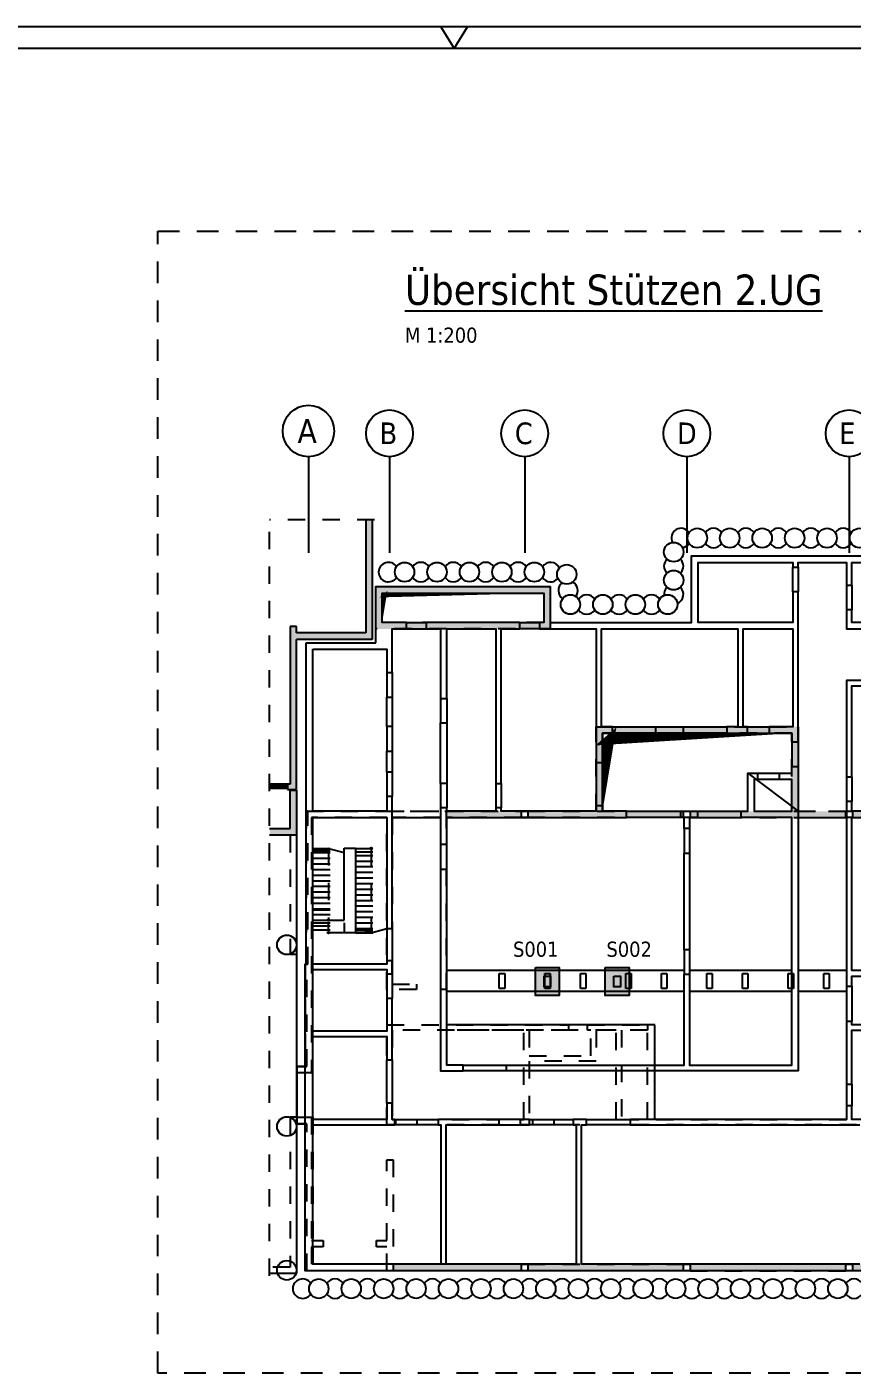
# Model space of a CAD drawing. Extents: x 0 to 25.9, y 0 to 27.3.
# Drawn here: x 8.04 to 12.81, y 7.07 to 14.85 of the extents above; entities that cross this region are included whole.
import ezdxf

# ---------------------------------------------------------------- set-up
doc = ezdxf.new("R2010")
doc.units = 0
doc.header["$LTSCALE"] = 0.25
for name, pattern in [('AUSGEZOGEN', [1000.01, 1000, 0.01]), ('DOT', [0.175, 0.05, -0.125]), ('HIDDEN', [0.375, 0.25, -0.125]), ('HIDDEN2', [0.187, 0.125, -0.062]), ('PUNKT', [0.175, 0.05, -0.125]), ('STRICHLINIE', [0.75, 0.5, -0.25]), ('VERDECKT', [0.375, 0.25, -0.125])]:
    doc.linetypes.add(name, pattern=pattern)
for name, color, linetype in [('ACHSEN', 7, 'Continuous'), ('Bestand', 7, 'Continuous'), ('BETON', 7, 'Continuous'), ('Brüstung 1.UG', 7, 'Continuous'), ('DETAIL', 7, 'Continuous'), ('DRUEBER', 7, 'Continuous'), ('grau_dunkel', 7, 'Continuous'), ('grau_hell', 7, 'Continuous'), ('HILFE', 7, 'Continuous'), ('OBJEKT', 7, 'Continuous'), ('RAHMEN', 7, 'Continuous'), ('SCHRAFF', 7, 'Continuous'), ('SFP_Achsen', 7, 'Continuous'), ('TEXT', 7, 'Continuous'), ('Verbau', 7, 'Continuous'), ('VERDECKT', 7, 'Continuous')]:
    doc.layers.add(name, color=color, linetype=linetype)
doc.layers.add('NOPLOT', color=7, linetype='Continuous', plot=False)
doc.styles.add('helv', font='tahoma.ttf')
pattern_1 = [(0, (-0.1656175, 65.305195), (0.003125, 0.00625), [0, -0.00625])]

# ---------------------------------------------------------------- blocks, each defined once
blk = doc.blocks.new('DINA1')
at = {"layer": 'RAHMEN'}
blk.add_line((84.1, 59.4), (0, 59.4), dxfattribs=at)
at = {"layer": 'RAHMEN', "color": 7, "linetype": 'Continuous'}
for p, q in [((41.74, 59.4), (42.05, 58.9)), ((42.05, 58.9), (42.36, 59.4))]:
    blk.add_line(p, q, dxfattribs=at)
at = {"layer": 'RAHMEN', "color": 5}
blk.add_line((83.6, 58.9), (2, 58.9), dxfattribs=at)

msp = doc.modelspace()

# ---------------------------------------------------------------- hatches: boundary and pattern name
at = {"layer": 'Brüstung 1.UG', "linetype": 'DOT'}
h = msp.add_hatch(dxfattribs=at)
h.set_pattern_fill('DOTS', color=102, scale=0.1, double=1)
h.set_pattern_definition([(0, (-0.1656175, 58.116482), (0.003125, 0.00625), [0, -0.00625])])
h.paths.add_polyline_path([(10.9012, 10.2794), (10.9012, 10.3169), (10.4669, 10.3169), (10.4669, 10.2794)])
h.paths.add_polyline_path([(11.8387, 10.2794), (11.8387, 10.3169), (10.9387, 10.3169), (10.9387, 10.2794)])
h.paths.add_polyline_path([(12.7762, 10.2794), (12.7762, 10.3169), (11.8762, 10.3169), (11.8762, 10.2794)])
h.paths.add_polyline_path([(13.7169, 10.2794), (13.7169, 10.3169), (12.8137, 10.3169), (12.8137, 10.2794)])
h.paths.add_polyline_path([(14.5325, 9.2856), (14.495, 9.2856), (14.495, 8.5388), (14.5325, 8.5388)])
h.paths.add_polyline_path([(14.5325, 8.5013), (14.495, 8.5013), (14.495, 7.9731), (14.5325, 7.9731)])
h.paths.add_polyline_path([(14.495, 7.6606), (14.495, 7.6981), (13.7512, 7.6981), (13.7512, 7.6606)])
h.paths.add_polyline_path([(13.7137, 7.6606), (13.7137, 7.6981), (12.8137, 7.6981), (12.8137, 7.6606)])
h.paths.add_polyline_path([(11.8762, 7.6981), (11.8762, 7.6606), (12.7762, 7.6606), (12.7762, 7.6981)])
h.paths.add_polyline_path([(11.8387, 7.6606), (11.8387, 7.6981), (10.9387, 7.6981), (10.9387, 7.6606)])
h.paths.add_polyline_path([(10.1606, 7.6981), (10.1606, 7.6606), (10.9012, 7.6606), (10.9012, 7.6981)])
at = {"layer": 'DRUEBER', "linetype": 'PUNKT'}
h = msp.add_hatch(dxfattribs=at)
h.set_pattern_fill('DOTS', color=102, scale=0.1, double=1)
h.set_pattern_definition(pattern_1)
h.paths.add_polyline_path([(11.03, 11.5775), (11.03, 11.4075), (11.005, 11.4075), (11.005, 11.37), (11.0675, 11.37), (11.0675, 11.615), (10.0587, 11.615), (10.0587, 11.37), (10.2375, 11.37), (10.2375, 11.4075), (10.0962, 11.4075), (10.0962, 11.5775), (10.2125, 11.5775)])
h.paths.add_polyline_path([(10.2375, 11.4075), (10.2375, 11.37), (10.35, 11.37), (10.35, 11.4075)], flags=17)
h.paths.add_polyline_path([(10.8925, 11.37), (10.8925, 11.4075), (10.35, 11.4075), (10.35, 11.37)], flags=17)
h.paths.add_polyline_path([(11.005, 11.37), (11.005, 11.4075), (10.8925, 11.4075), (10.8925, 11.37)])
h = msp.add_hatch(dxfattribs=at)
h.set_pattern_fill('DOTS', color=102, scale=0.1, double=1)
h.set_pattern_definition(pattern_1)
h.paths.add_polyline_path([(12.4637, 10.7669), (12.4637, 10.3169), (12.5012, 10.3169), (12.5012, 10.8044), (11.3325, 10.8044), (11.3325, 10.3169), (11.37, 10.3169), (11.37, 10.7669)])
at = {"layer": 'grau_dunkel'}
h = msp.add_hatch(color=21, dxfattribs=at)
h.paths.add_polyline_path([(11.3856, 9.2513), (11.5231, 9.2513), (11.5231, 9.4138), (11.3856, 9.4138)])
h.paths.add_polyline_path([(10.9825, 9.2513), (11.12, 9.2513), (11.12, 9.4138), (10.9825, 9.4138)])
at = {"layer": 'grau_hell'}
h = msp.add_hatch(color=9, dxfattribs=at)
h.paths.add_polyline_path([(9.6012, 11.3475), (9.6012, 11.385), (9.5637, 11.385), (9.5637, 10.4725), (9.5481, 10.4725), (9.5481, 10.4413), (9.6012, 10.4413), (9.6012, 11.31), (10.0387, 11.31), (10.0387, 12.0013), (10.0012, 12.0013), (10.0012, 11.3475)])
h.paths.add_polyline_path([(9.6012, 10.4388), (9.5637, 10.4388), (9.5637, 10.2163), (9.445, 10.2163), (9.445, 10.1788), (9.6012, 10.1788)])
msp.add_hatch(color=9, dxfattribs=at).paths.add_polyline_path([(9.5481, 10.4506), (9.5481, 10.4725), (9.445, 10.4725), (9.445, 10.4506)])
at = {"layer": 'SCHRAFF', "linetype": 'AUSGEZOGEN'}
h = msp.add_hatch(dxfattribs=at)
h.set_pattern_fill('ANSI33', color=8, scale=0.0625, double=1)
h.set_pattern_definition([(45, (-0.165617, 65.305195), (-0.0110485435, 0.0110485435), []), (45, (-0.154569, 65.305195), (-0.0110485435, 0.0110485435), [0.0078125, -0.00390625])])
h.paths.add_polyline_path([(9.6012, 11.31), (10.0387, 11.31), (10.0387, 12.0013), (10.0012, 12.0013), (10.0012, 11.3475), (9.6012, 11.3475), (9.6012, 11.385), (9.5637, 11.385), (9.5637, 10.4725), (9.5481, 10.4725), (9.5481, 10.4413), (9.6012, 10.4413)])
h.paths.add_polyline_path([(9.6012, 10.4388), (9.5637, 10.4388), (9.5637, 10.2163), (9.445, 10.2163), (9.445, 10.1788), (9.6012, 10.1788)])
at = {"layer": 'SCHRAFF'}
h = msp.add_hatch(dxfattribs=at)
h.set_pattern_fill('ANSI31', color=8, scale=0.0625, double=1)
h.set_pattern_definition([(45, (-0.1656175, 65.305195), (-0.0055242717, 0.0055242717), [])])
h.paths.add_polyline_path([(9.5481, 10.4506), (9.5481, 10.4725), (9.445, 10.4725), (9.445, 10.4506)])

# ---------------------------------------------------------------- linework, layer by layer
at = {"layer": 'ACHSEN', "color": 140, "linetype": 'AUSGEZOGEN'}
for p, q in [((9.67, 12.3654), (9.67, 11.8107)), ((10.1387, 12.3654), (10.1387, 11.8107)), ((10.92, 12.3654), (10.92, 11.8107)), ((11.8575, 12.3654), (11.8575, 11.8107)), ((12.795, 12.3654), (12.795, 11.8107))]:
    msp.add_line(p, q, dxfattribs=at)
at = {"layer": 'Bestand', "color": 8, "linetype": 'AUSGEZOGEN'}
for p, q in [((10.0012, 12.0013), (10.0012, 11.3475)), ((10.0387, 12.0013), (10.0387, 11.31)), ((9.5637, 11.385), (9.5637, 10.4725)), ((9.6012, 11.385), (9.5637, 11.385)), ((9.6012, 11.3475), (9.6012, 11.385)), ((10.0012, 11.3475), (9.6012, 11.3475)), ((9.6012, 10.4413), (9.6012, 11.31)), ((10.0387, 11.31), (9.6012, 11.31)), ((9.5481, 10.4725), (9.5481, 10.4413)), ((9.5481, 10.4413), (9.6012, 10.4413)), ((9.5637, 10.4388), (9.6012, 10.4388)), ((9.5637, 10.2163), (9.5637, 10.4388)), ((9.6012, 10.4388), (9.6012, 10.1788)), ((9.445, 10.2163), (9.5637, 10.2163)), ((9.6012, 10.1788), (9.445, 10.1788))]:
    msp.add_line(p, q, dxfattribs=at)
at = {"layer": 'Bestand', "color": 102, "linetype": 'AUSGEZOGEN'}
msp.add_line((9.5637, 10.4725), (9.5481, 10.4725), dxfattribs=at)
at = {"layer": 'BETON', "color": 6, "linetype": 'AUSGEZOGEN', "lineweight": -2}
for points in [[(10.0587, 11.29), (10.0587, 11.29), (10.0587, 11.615), (11.0675, 11.615), (11.0675, 11.4075), (11.885, 11.4075), (11.885, 11.7919), (14.1575, 11.7919), (14.1575, 10.3169), (14.5325, 10.3169), (14.5325, 7.6606), (14.1575, 7.6606), (14.1575, 7.4356), (13.77, 7.4356), (13.77, 7.6606), (9.6512, 7.6606), (9.6512, 9.4325), (9.6575, 9.4325), (9.6575, 11.29)], [(9.695, 11.2525), (10.1231, 11.2525), (10.1231, 11.1181), (10.1544, 11.1181), (10.1544, 11.37), (10.2375, 11.37), (10.2375, 11.4075), (10.0962, 11.4075), (10.0962, 11.5775), (11.03, 11.5775), (11.03, 11.4075), (11.005, 11.4075), (11.005, 11.37), (11.3325, 11.37), (11.3325, 10.5988), (11.37, 10.5988), (11.37, 10.7669), (11.4275, 10.7669), (11.4275, 10.8044), (11.3637, 10.8044), (11.3637, 11.37), (12.1512, 11.37), (12.1512, 10.8044), (12.0875, 10.8044), (12.0875, 10.7669), (12.2069, 10.7669), (12.2069, 10.8044), (12.1825, 10.8044), (12.1825, 11.37), (12.47, 11.37), (12.47, 10.8044), (12.3331, 10.8044), (12.3331, 10.7669), (12.4637, 10.7669), (12.4637, 10.7175), (12.5012, 10.7175), (12.5012, 11.585), (12.47, 11.585), (12.47, 11.4075), (11.9225, 11.4075), (11.9225, 11.7544), (12.47, 11.7544), (12.47, 11.7269), (12.5012, 11.7269), (12.5012, 11.7544), (12.7794, 11.7544), (12.7794, 11.6231), (12.8106, 11.6231), (12.8106, 11.7544), (13.8762, 11.7544)], [(13.8762, 11.4075), (12.8106, 11.4075), (12.8106, 11.4813), (12.7794, 11.4813), (12.7794, 11.37), (13.0919, 11.37)], [(10.8925, 11.4075), (10.35, 11.4075), (10.35, 11.37), (10.4325, 11.37), (10.4325, 10.9688), (10.47, 10.9688), (10.47, 11.37), (10.7525, 11.37), (10.7525, 10.4775), (10.7837, 10.4775), (10.7837, 11.37), (10.8925, 11.37), (10.8925, 11.4075)], [(9.6575, 11.29), (10.0587, 11.29)], [(12.8575, 7.6981), (11.2481, 7.6981), (11.2481, 8.5044), (11.2775, 8.5044), (11.2775, 8.5356), (11.2, 8.5356), (11.2, 8.5044), (11.2169, 8.5044), (11.2169, 7.6981), (10.4669, 7.6981), (10.4669, 8.5044), (10.9487, 8.5044), (10.9487, 8.5356), (10.4206, 8.5356), (10.4206, 8.5044), (10.4356, 8.5044), (10.4356, 7.6981), (9.695, 7.6981), (9.695, 8.5044), (10.1694, 8.5044), (10.1694, 8.5356), (10.1544, 8.5356), (10.1544, 8.6288), (10.1231, 8.6288), (10.1231, 8.5356), (9.695, 8.5356), (9.695, 9.0138), (10.1231, 9.0138), (10.1231, 8.88), (10.1544, 8.88), (10.1544, 9.2344), (10.1231, 9.2344), (10.1231, 9.045), (9.695, 9.045), (9.695, 9.4013), (10.1231, 9.4013), (10.1231, 9.3763), (10.1544, 9.3763), (10.1544, 9.4513), (10.1231, 9.4513), (10.1231, 9.4325), (9.695, 9.4325), (9.695, 10.2794), (10.1231, 10.2794), (10.1231, 9.6388), (10.1544, 9.6388), (10.1544, 10.4013), (10.1231, 10.4013), (10.1231, 10.3169), (9.695, 10.3169), (9.695, 11.2525)], [(13.0919, 11.0731), (12.7794, 11.0731), (12.7794, 10.515), (12.8106, 10.515), (12.8106, 11.0419), (13.0919, 11.0419)], [(10.815, 8.8481), (11.8419, 8.8481), (11.8419, 9.3738), (11.8731, 9.3738), (11.8731, 8.8481), (12.4637, 8.8481), (12.4637, 10.2794), (12.1706, 10.2794), (12.1706, 10.3169), (12.2094, 10.3169), (12.2094, 10.5369), (12.2656, 10.5369), (12.2656, 10.4994), (12.2469, 10.4994), (12.2469, 10.3169), (12.4637, 10.3169), (12.4637, 10.4994), (12.3919, 10.4994), (12.3919, 10.5369), (12.4637, 10.5369), (12.4637, 10.5756), (12.5012, 10.5756), (12.5012, 8.8169), (10.815, 8.8169), (10.815, 8.8481)], [(13.0919, 10.3169), (12.8106, 10.3169), (12.8106, 10.3731), (12.7794, 10.3731), (12.7794, 9.305), (12.8106, 9.305), (12.8106, 9.3638), (12.9587, 9.3638)], [(10.4325, 10.3356), (10.4325, 8.8169), (10.5637, 8.8169), (10.5637, 8.8481), (10.47, 8.8481), (10.47, 10.2794), (11.5087, 10.2794), (11.5087, 10.3169), (11.37, 10.3169), (11.37, 10.3475), (11.3325, 10.3475), (11.3325, 10.3169), (10.7837, 10.3169), (10.7837, 10.3356), (10.7525, 10.3356), (10.7525, 10.3169), (10.47, 10.3169), (10.47, 10.3356), (10.4325, 10.3356)], [(11.8225, 10.3169), (11.9194, 10.3169), (11.9194, 10.2794), (11.8731, 10.2794), (11.8731, 10.2169), (11.8419, 10.2169), (11.8419, 10.2794), (11.8225, 10.2794), (11.8225, 10.3169)], [(12.9587, 9.395), (12.8106, 9.395), (12.8106, 10.2794), (13.7169, 10.2794)], [(13.12, 9.0825), (12.8106, 9.0825), (12.8106, 9.1019), (12.7794, 9.1019), (12.7794, 8.7394), (12.8106, 8.7394), (12.8106, 9.0513), (13.07, 9.0513)], [(13.07, 8.5356), (12.8106, 8.5356), (12.8106, 8.6131), (12.7794, 8.6131), (12.7794, 8.5356), (11.5287, 8.5356), (11.5287, 8.5044), (12.8575, 8.5044)]]:
    msp.add_lwpolyline(points, dxfattribs=at)
for points in [[(10.1231, 10.9763), (10.1544, 10.9763), (10.1544, 10.8056), (10.1231, 10.8056)], [(10.4325, 10.8269), (10.47, 10.8269), (10.47, 10.4775), (10.4325, 10.4775)], [(11.6787, 10.8044), (11.8362, 10.8044), (11.8362, 10.7669), (11.6787, 10.7669)], [(10.1231, 10.6638), (10.1544, 10.6638), (10.1544, 10.5431), (10.1231, 10.5431)], [(11.8419, 10.075), (11.8731, 10.075), (11.8731, 9.5156), (11.8419, 9.5156)], [(11.0325, 9.3638), (11.07, 9.3638), (11.07, 9.3013), (11.0325, 9.3013)], [(11.4356, 9.3638), (11.4731, 9.3638), (11.4731, 9.3013), (11.4356, 9.3013)]]:
    msp.add_lwpolyline(points, close=True, dxfattribs=at)
at = {"layer": 'Brüstung 1.UG', "color": 102, "linetype": 'DOT'}
for p, q in [((10.4669, 10.3169), (10.9012, 10.3169)), ((10.9012, 10.2794), (10.4669, 10.2794)), ((10.9387, 10.3169), (11.8387, 10.3169)), ((11.8387, 10.2794), (10.9387, 10.2794)), ((11.8762, 10.3169), (12.7762, 10.3169)), ((11.8762, 10.2794), (12.7762, 10.2794)), ((10.9012, 7.6981), (10.1606, 7.6981)), ((10.9012, 7.6606), (10.1606, 7.6606)), ((10.9387, 7.6981), (11.8387, 7.6981)), ((11.8387, 7.6606), (10.9387, 7.6606)), ((12.7762, 7.6981), (11.8762, 7.6981)), ((11.8762, 7.6606), (12.7762, 7.6606))]:
    msp.add_line(p, q, dxfattribs=at)
at = {"layer": 'DETAIL', "color": 102, "linetype": 'STRICHLINIE'}
msp.add_lwpolyline([(8.7996, 7.069), (8.7996, 13.669), (15.8267, 13.669), (15.8267, 7.069)], close=True, dxfattribs=at)
at = {"layer": 'DRUEBER', "color": 102, "linetype": 'PUNKT'}
for p, q in [((10.0587, 11.37), (10.0587, 11.615)), ((10.0587, 11.615), (11.0675, 11.615)), ((11.0675, 11.615), (11.0675, 11.37)), ((10.0962, 11.4075), (10.0962, 11.5775)), ((10.0962, 11.5775), (11.03, 11.5775)), ((11.03, 11.5775), (11.03, 11.4075)), ((11.0675, 11.37), (10.0587, 11.37)), ((11.03, 11.4075), (10.0962, 11.4075)), ((11.3325, 10.8044), (12.5012, 10.8044)), ((11.3325, 10.3169), (11.3325, 10.8044)), ((11.37, 10.7669), (11.37, 10.3169)), ((12.4637, 10.7669), (11.37, 10.7669)), ((12.4637, 10.3169), (12.4637, 10.7669)), ((12.5012, 10.8044), (12.5012, 10.3169))]:
    msp.add_line(p, q, dxfattribs=at)
at = {"layer": 'DRUEBER', "color": 7, "linetype": 'DOT'}
for p, q in [((9.7856, 10.1019), (9.695, 10.0775)), ((9.7856, 10.1019), (9.8762, 10.0775)), ((9.9419, 10.1019), (10.1231, 10.1019)), ((9.9419, 10.0613), (10.1231, 10.0613)), ((10.0325, 10.1019), (10.0325, 9.6144)), ((9.9419, 10.0288), (10.1231, 10.0288)), ((9.9419, 9.9963), (10.1231, 9.9963)), ((9.9419, 9.9638), (10.1231, 9.9638)), ((9.9419, 9.9313), (10.1231, 9.9313)), ((9.9419, 9.8988), (10.1231, 9.8988)), ((9.9419, 9.8663), (10.1231, 9.8663)), ((9.9419, 9.8338), (10.1231, 9.8338)), ((9.9419, 9.8013), (10.1231, 9.8013)), ((9.9419, 9.7688), (10.1231, 9.7688)), ((9.9419, 9.7363), (10.1231, 9.7363)), ((9.695, 9.655), (9.8762, 9.655)), ((9.7856, 9.6144), (9.7856, 9.6709)), ((9.9419, 9.7038), (10.1231, 9.7038)), ((9.9419, 9.6713), (10.1231, 9.6713)), ((9.8762, 9.6144), (9.695, 9.6144)), ((10.0325, 9.6144), (9.9419, 9.6388)), ((9.9419, 9.6388), (10.1231, 9.6388)), ((10.0325, 9.6144), (10.1231, 9.6388))]:
    msp.add_line(p, q, dxfattribs=at)
at = {"layer": 'DRUEBER', "color": 7, "linetype": 'PUNKT'}
for p, q in [((9.695, 10.1019), (9.8762, 10.1019)), ((9.695, 10.0775), (9.8762, 10.0775)), ((9.695, 10.045), (9.8762, 10.045)), ((9.7856, 10.1019), (9.7856, 9.6875)), ((9.695, 10.0125), (9.8762, 10.0125)), ((9.695, 9.98), (9.8762, 9.98)), ((9.695, 9.9475), (9.8762, 9.9475)), ((9.695, 9.915), (9.8762, 9.915)), ((9.695, 9.8825), (9.8762, 9.8825)), ((9.695, 9.85), (9.8762, 9.85)), ((9.695, 9.8175), (9.8762, 9.8175)), ((9.695, 9.785), (9.8762, 9.785)), ((9.695, 9.7525), (9.8762, 9.7525)), ((9.695, 9.72), (9.8762, 9.72)), ((9.9419, 9.6144), (10.1231, 9.6144))]:
    msp.add_line(p, q, dxfattribs=at)
at = {"layer": 'DRUEBER', "color": 7, "linetype": 'PUNKT', "lineweight": -2}
for points in [[(9.6575, 10.3169), (10.4669, 10.3169), (10.4669, 10.1244), (10.4356, 10.1244), (10.4356, 10.2794), (10.1544, 10.2794), (10.1544, 9.3169), (10.295, 9.3169), (10.295, 9.2856), (10.1231, 9.2856), (10.1231, 10.2794), (9.6869, 10.2794), (9.6869, 8.8038), (9.6037, 8.8038), (9.6037, 8.8413), (9.6606, 8.8413), (9.6606, 9.4325), (9.6669, 9.4325), (9.6669, 10.3169)], [(9.6669, 10.3169), (9.6575, 10.3169), (9.6575, 9.4325), (9.6606, 9.4325)], [(9.6869, 8.8038), (9.695, 8.8038), (9.695, 10.2794)], [(9.6606, 9.4325), (9.6512, 9.4325), (9.6512, 8.8413)], [(10.1231, 9.0825), (11.1731, 9.0825), (11.1731, 9.0513), (10.9462, 9.0513), (10.9462, 8.9025), (11.3025, 8.9025), (11.3025, 9.0513), (11.2837, 9.0513), (11.2837, 9.0825), (11.6294, 9.0825), (11.6294, 9.0513), (11.4794, 9.0513), (11.4794, 8.5356), (12.9887, 8.5356)], [(13.0387, 8.5044), (11.0912, 8.5044), (11.0912, 8.5356), (11.4481, 8.5356), (11.4481, 9.0513), (11.3337, 9.0513), (11.3337, 8.8713), (10.9462, 8.8713), (10.9462, 8.5356), (10.965, 8.5356), (10.965, 8.5044), (10.8962, 8.5044), (10.8962, 8.5356), (10.915, 8.5356), (10.915, 9.0513), (10.1544, 9.0513), (10.1544, 8.5356), (10.1731, 8.5356), (10.1731, 8.5044), (10.1231, 8.5044), (10.1231, 9.0825)], [(9.6606, 7.6606), (9.6512, 7.6606), (9.6512, 8.51)], [(9.6869, 8.5475), (9.695, 8.5475), (9.695, 7.8356)], [(10.1606, 7.6606), (10.1231, 7.6606), (10.1231, 7.7981), (10.0637, 7.7981), (10.0637, 7.8356), (10.1231, 7.8356), (10.1231, 8.3015), (10.1606, 8.3015), (10.1606, 7.6606)], [(9.695, 7.7981), (9.695, 7.6606), (9.6869, 7.6606)]]:
    msp.add_lwpolyline(points, dxfattribs=at)
for points in [[(10.9012, 10.3169), (10.9387, 10.3169), (10.9387, 10.2794), (10.9012, 10.2794)], [(11.8387, 10.3169), (11.8762, 10.3169), (11.8762, 10.2794), (11.8387, 10.2794)], [(12.7762, 10.3169), (12.8137, 10.3169), (12.8137, 10.2794), (12.7762, 10.2794)], [(10.4356, 9.9825), (10.4669, 9.9825), (10.4669, 9.2856), (10.4356, 9.2856)], [(10.7731, 9.3794), (10.8044, 9.3794), (10.8044, 9.2925), (10.7731, 9.2925)], [(11.0356, 9.3794), (11.0669, 9.3794), (11.0669, 9.2925), (11.0356, 9.2925)], [(11.2419, 9.3794), (11.2731, 9.3794), (11.2731, 9.2925), (11.2419, 9.2925)], [(11.5044, 9.3794), (11.5356, 9.3794), (11.5356, 9.2925), (11.5044, 9.2925)], [(11.7106, 9.3794), (11.7419, 9.3794), (11.7419, 9.2925), (11.7106, 9.2925)], [(11.9731, 9.3794), (12.0044, 9.3794), (12.0044, 9.2925), (11.9731, 9.2925)], [(12.1794, 9.3794), (12.2106, 9.3794), (12.2106, 9.2925), (12.1794, 9.2925)], [(12.4419, 9.3794), (12.4731, 9.3794), (12.4731, 9.2925), (12.4419, 9.2925)], [(12.6481, 9.3794), (12.6794, 9.3794), (12.6794, 9.2925), (12.6481, 9.2925)], [(9.6606, 7.6606), (9.6606, 8.51), (9.6037, 8.51), (9.6037, 8.5475), (9.6869, 8.5475), (9.6869, 7.8356), (9.7544, 7.8356), (9.7544, 7.7981), (9.6869, 7.7981), (9.6869, 7.6606)], [(10.2994, 8.5356), (10.77, 8.5356), (10.77, 8.5044), (10.2994, 8.5044)], [(10.9012, 7.6981), (10.9387, 7.6981), (10.9387, 7.6606), (10.9012, 7.6606)], [(11.8387, 7.6981), (11.8762, 7.6981), (11.8762, 7.6606), (11.8387, 7.6606)], [(12.7762, 7.6981), (12.8137, 7.6981), (12.8137, 7.6606), (12.7762, 7.6606)]]:
    msp.add_lwpolyline(points, close=True, dxfattribs=at)
at = {"layer": 'grau_dunkel', "color": 21}
for points in [[(10.0962, 11.4075, 0, 0.0277, 0), (10.1101, 11.5764, 0, 0, 0), (10.0964, 11.5652, 0.0247, 0, 0), (11.03, 11.5775, 0, 0, 0)], [(11.37, 10.3169, 0, 0.0734, 0), (11.4066, 10.7639, 0, 0, 0), (11.371, 10.7332, 0.0675, 0, 0), (12.4637, 10.7669, 0, 0, 0)]]:
    msp.add_lwpolyline(points, format="xyseb", dxfattribs=at)
at = {"layer": 'HILFE', "color": 102, "linetype": 'HIDDEN'}
for p, q in [((9.445, 7.6319), (9.445, 12.0013)), ((10.0512, 12.0013), (9.445, 12.0013)), ((9.695, 9.6709), (9.8887, 9.6709))]:
    msp.add_line(p, q, dxfattribs=at)
at = {"layer": 'HILFE', "color": 102, "linetype": 'AUSGEZOGEN'}
msp.add_line((12.2094, 10.5369), (12.5012, 10.3169), dxfattribs=at)
at = {"layer": 'HILFE', "color": 8, "linetype": 'AUSGEZOGEN'}
for p, q in [((9.5481, 10.4725), (9.445, 10.4725)), ((9.445, 10.4506), (9.5481, 10.4506)), ((9.6012, 10.1788), (9.6012, 7.6444)), ((9.6012, 7.6444), (9.445, 7.6444))]:
    msp.add_line(p, q, dxfattribs=at)
at = {"layer": 'NOPLOT', "color": 191, "linetype": 'Continuous', "lineweight": -2}
for points in [[(10.9825, 9.4138), (11.12, 9.4138), (11.12, 9.2513), (10.9825, 9.2513)], [(11.3856, 9.4138), (11.5231, 9.4138), (11.5231, 9.2513), (11.3856, 9.2513)]]:
    msp.add_lwpolyline(points, close=True, dxfattribs=at)
at = {"layer": 'OBJEKT', "color": 7, "linetype": 'AUSGEZOGEN'}
for p, q in [((12.47, 11.585), (12.47, 11.7269)), ((12.5012, 11.7269), (12.5012, 11.585)), ((12.7794, 11.6231), (12.7794, 11.4813)), ((12.8106, 11.6231), (12.8106, 11.4813)), ((10.2375, 11.4075), (10.35, 11.4075)), ((10.2375, 11.37), (10.35, 11.37)), ((10.8925, 11.4075), (11.005, 11.4075)), ((11.005, 11.37), (10.8925, 11.37)), ((10.1231, 11.1181), (10.1231, 10.9763)), ((10.1544, 11.1181), (10.1544, 10.9763)), ((10.4325, 10.9688), (10.4325, 10.8269)), ((10.47, 10.9688), (10.47, 10.8269)), ((10.1231, 10.8056), (10.1231, 10.6638)), ((10.1544, 10.8056), (10.1544, 10.6638)), ((11.4275, 10.8044), (11.6787, 10.8044)), ((11.6787, 10.7669), (11.4275, 10.7669)), ((11.8362, 10.8044), (12.0875, 10.8044)), ((12.0875, 10.7669), (11.8362, 10.7669)), ((12.2069, 10.8044), (12.3331, 10.8044)), ((12.2069, 10.7669), (12.3331, 10.7669)), ((12.4637, 10.7175), (12.4637, 10.5756)), ((12.5012, 10.7175), (12.5012, 10.5756)), ((11.3325, 10.5988), (11.3325, 10.3475)), ((11.37, 10.3475), (11.37, 10.5988)), ((10.1231, 10.5431), (10.1231, 10.4013)), ((10.1544, 10.5431), (10.1544, 10.4013)), ((12.2656, 10.5369), (12.3919, 10.5369)), ((12.7794, 10.515), (12.7794, 10.3731)), ((12.8106, 10.515), (12.8106, 10.3731)), ((10.4325, 10.4775), (10.4325, 10.3356)), ((10.47, 10.4775), (10.47, 10.3356)), ((10.7525, 10.4775), (10.7525, 10.3356)), ((10.7837, 10.4775), (10.7837, 10.3356)), ((12.3919, 10.4994), (12.2656, 10.4994)), ((10.1544, 10.2794), (10.4325, 10.2794)), ((11.5087, 10.3169), (11.8225, 10.3169)), ((11.8225, 10.2794), (11.5087, 10.2794)), ((11.9194, 10.3169), (12.1706, 10.3169)), ((11.9194, 10.2794), (12.1706, 10.2794)), ((12.5012, 10.2794), (12.7794, 10.2794)), ((11.8419, 10.2169), (11.8419, 10.075)), ((11.8731, 10.2169), (11.8731, 10.075)), ((9.8762, 10.1031), (9.9419, 10.1031)), ((9.8762, 9.6875), (9.8762, 10.1031)), ((9.9419, 10.1031), (9.9419, 9.6131)), ((9.695, 9.6875), (9.8762, 9.6875)), ((9.8762, 9.6709), (9.8762, 9.6131)), ((9.9419, 9.6131), (9.8762, 9.6131)), ((10.1231, 9.6388), (10.1231, 9.4513)), ((10.1544, 9.6388), (10.1544, 9.4513)), ((11.8419, 9.5156), (11.8419, 9.3738)), ((11.8731, 9.5156), (11.8731, 9.3738)), ((10.1231, 9.3763), (10.1231, 9.2344)), ((10.1544, 9.3763), (10.1544, 9.2344)), ((10.47, 9.3988), (11.8419, 9.3988)), ((11.8731, 9.3988), (12.4637, 9.3988)), ((12.5012, 9.3988), (12.7794, 9.3988)), ((11.8419, 9.2738), (10.47, 9.2738)), ((12.4637, 9.2738), (11.8731, 9.2738)), ((12.7794, 9.2738), (12.5012, 9.2738)), ((12.7794, 9.305), (12.7794, 9.1019)), ((12.8106, 9.305), (12.8106, 9.1019)), ((11.6731, 9.0825), (10.47, 9.0825)), ((11.6731, 8.5356), (11.6731, 9.0825)), ((10.1231, 8.6288), (10.1231, 8.88)), ((10.1544, 8.88), (10.1544, 8.6288)), ((9.6037, 8.8413), (9.6037, 8.51)), ((9.6512, 8.8413), (9.6037, 8.8413)), ((10.5637, 8.8481), (10.815, 8.8481)), ((10.815, 8.8169), (10.5637, 8.8169)), ((12.7794, 8.7394), (12.7794, 8.6131)), ((12.8106, 8.7394), (12.8106, 8.6131)), ((9.6037, 8.51), (9.6512, 8.51)), ((10.1694, 8.5356), (10.4206, 8.5356)), ((10.4206, 8.5044), (10.1694, 8.5044)), ((10.9487, 8.5356), (11.2, 8.5356)), ((11.2, 8.5044), (10.9487, 8.5044)), ((11.2775, 8.5356), (11.5287, 8.5356)), ((11.5287, 8.5044), (11.2775, 8.5044))]:
    msp.add_line(p, q, dxfattribs=at)
at = {"layer": 'OBJEKT', "color": 7, "linetype": 'HIDDEN2'}
for p, q in [((10.1231, 10.3169), (10.47, 10.3169)), ((10.4325, 10.2794), (10.4356, 10.2794)), ((10.4356, 9.0513), (10.4356, 10.2794)), ((12.5012, 10.3169), (12.8106, 10.3169)), ((11.6294, 9.0513), (10.4356, 9.0513)), ((11.6294, 8.5356), (11.6294, 9.0513))]:
    msp.add_line(p, q, dxfattribs=at)
at = {"layer": 'OBJEKT', "color": 7, "linetype": 'AUSGEZOGEN'}
for centre in [(10.0325, 10.1019), (9.7856, 9.6875), (9.7856, 9.6144)]:
    msp.add_circle(centre, 0.005, dxfattribs=at)
at = {"layer": 'SFP_Achsen', "color": 7, "linetype": 'AUSGEZOGEN'}
for centre, radius in [((9.67, 12.5142), 0.1488), ((10.1387, 12.5007), 0.1352), ((10.92, 12.5007), 0.1352), ((11.8575, 12.5007), 0.1352), ((12.795, 12.5007), 0.1352)]:
    msp.add_circle(centre, radius, dxfattribs=at)
at = {"layer": 'Verbau', "color": 171}
for centre in [(11.9175, 11.8956), (12.105, 11.8956), (12.2925, 11.8956), (12.48, 11.8956), (12.6675, 11.8956), (12.855, 11.8956), (11.7812, 11.8144), (10.2257, 11.6988), (10.4132, 11.6988), (10.6007, 11.6988), (10.7882, 11.6988), (10.9757, 11.6988), (11.1632, 11.6856), (11.7812, 11.6519), (11.1843, 11.5113), (11.3718, 11.5113), (11.5593, 11.5113), (11.7468, 11.5113), (9.7298, 7.5569), (9.9173, 7.5569), (10.1048, 7.5569), (10.2923, 7.5569), (10.4798, 7.5569), (10.6673, 7.5569), (10.8548, 7.5569), (11.0423, 7.5569), (11.2298, 7.5569), (11.4173, 7.5569), (11.6048, 7.5569), (11.7923, 7.5569), (11.9798, 7.5569), (12.1673, 7.5569), (12.3548, 7.5569), (12.5423, 7.5569), (12.7298, 7.5569)]:
    msp.add_circle(centre, 0.0563, dxfattribs=at)
at = {"layer": 'Verbau', "color": 8}
for centre in [(9.545, 9.5444), (9.545, 8.4944), (9.545, 7.6631)]:
    msp.add_circle(centre, 0.0562, dxfattribs=at)
at = {"layer": 'Verbau', "color": 171}
for centre, radius, start, end in [((11.8237, 11.8956), 0.0563, 33.55731, 206.98016), ((12.0112, 11.8956), 0.0563, 33.55731, 146.44269), ((12.1987, 11.8956), 0.0563, 33.55731, 146.44269), ((12.3862, 11.8956), 0.0563, 33.55731, 146.44269), ((12.5737, 11.8956), 0.0563, 33.55731, 146.44269), ((12.7612, 11.8956), 0.0563, 33.55731, 146.44269), ((11.8237, 11.8956), 0.0563, 277.79379, 326.44269), ((12.0112, 11.8956), 0.0563, 213.55731, 326.44269), ((12.1987, 11.8956), 0.0563, 213.55731, 326.44269), ((12.3862, 11.8956), 0.0563, 213.55731, 326.44269), ((12.5737, 11.8956), 0.0563, 213.55731, 326.44269), ((12.7612, 11.8956), 0.0563, 213.55731, 326.44269), ((10.132, 11.6988), 0.0563, 33.55731, 326.44269), ((10.3195, 11.6988), 0.0563, 33.55731, 146.44269), ((10.507, 11.6988), 0.0563, 33.55731, 146.44269), ((10.6945, 11.6988), 0.0563, 33.55731, 146.44269), ((10.882, 11.6988), 0.0563, 33.55731, 146.44269), ((11.0695, 11.6988), 0.0563, 24.73574, 146.44269), ((11.7812, 11.7331), 0.0563, 133.76174, 226.23826), ((11.7812, 11.7331), 0.0563, 313.76174, 46.23826), ((10.3195, 11.6988), 0.0563, 213.55731, 326.44269), ((10.507, 11.6988), 0.0563, 213.55731, 326.44269), ((10.6945, 11.6988), 0.0563, 213.55731, 326.44269), ((10.882, 11.6988), 0.0563, 213.55731, 326.44269), ((11.0695, 11.6988), 0.0563, 213.55731, 319.32504), ((11.171, 11.5919), 0.0563, 128.00698, 235.89868), ((11.171, 11.5919), 0.0563, 322.75058, 61.48965), ((11.7812, 11.5706), 0.0563, 133.76174, 187.46453), ((11.7812, 11.5706), 0.0563, 292.23446, 46.23826), ((11.278, 11.5113), 0.0562, 33.55731, 146.44269), ((11.4655, 11.5113), 0.0562, 33.55731, 146.44269), ((11.653, 11.5113), 0.0562, 33.55731, 146.44269), ((11.278, 11.5113), 0.0562, 213.55731, 326.44269), ((11.4655, 11.5113), 0.0562, 213.55731, 326.44269), ((11.653, 11.5113), 0.0562, 213.55731, 326.44269), ((9.636, 7.5569), 0.0563, 33.55731, 326.44269), ((9.8235, 7.5569), 0.0563, 33.55731, 146.44269), ((10.011, 7.5569), 0.0563, 33.55731, 146.44269), ((10.1985, 7.5569), 0.0563, 33.55731, 146.44269), ((10.386, 7.5569), 0.0563, 33.55731, 146.44269), ((10.5735, 7.5569), 0.0563, 33.55731, 146.44269), ((10.761, 7.5569), 0.0563, 33.55731, 146.44269), ((10.9485, 7.5569), 0.0563, 33.55731, 146.44269), ((11.136, 7.5569), 0.0563, 33.55731, 146.44269), ((11.3235, 7.5569), 0.0563, 33.55731, 146.44269), ((11.511, 7.5569), 0.0563, 33.55731, 146.44269), ((11.6985, 7.5569), 0.0563, 33.55731, 146.44269), ((11.886, 7.5569), 0.0563, 33.55731, 146.44269), ((12.0735, 7.5569), 0.0563, 33.55731, 146.44269), ((12.261, 7.5569), 0.0563, 33.55731, 146.44269), ((12.4485, 7.5569), 0.0563, 33.55731, 146.44269), ((12.636, 7.5569), 0.0563, 33.55731, 146.44269), ((12.8235, 7.5569), 0.0563, 33.55731, 146.44269), ((9.8235, 7.5569), 0.0563, 213.55731, 326.44269), ((10.011, 7.5569), 0.0563, 213.55731, 326.44269), ((10.1985, 7.5569), 0.0563, 213.55731, 326.44269), ((10.386, 7.5569), 0.0563, 213.55731, 326.44269), ((10.5735, 7.5569), 0.0563, 213.55731, 326.44269), ((10.761, 7.5569), 0.0563, 213.55731, 326.44269), ((10.9485, 7.5569), 0.0563, 213.55731, 326.44269), ((11.136, 7.5569), 0.0563, 213.55731, 326.44269), ((11.3235, 7.5569), 0.0563, 213.55731, 326.44269), ((11.511, 7.5569), 0.0563, 213.55731, 326.44269), ((11.6985, 7.5569), 0.0563, 213.55731, 326.44269), ((11.886, 7.5569), 0.0563, 213.55731, 326.44269), ((12.0735, 7.5569), 0.0563, 213.55731, 326.44269), ((12.261, 7.5569), 0.0563, 213.55731, 326.44269), ((12.4485, 7.5569), 0.0563, 213.55731, 326.44269), ((12.636, 7.5569), 0.0563, 213.55731, 326.44269), ((12.8235, 7.5569), 0.0563, 213.55731, 326.44269)]:
    msp.add_arc(centre, radius, start, end, dxfattribs=at)
at = {"layer": 'VERDECKT', "color": 8, "linetype": 'DOT'}
for p, q in [((9.5637, 10.1788), (9.5637, 9.4913)), ((9.5637, 9.4913), (9.6012, 9.4913)), ((9.5637, 8.5475), (9.5637, 7.6819)), ((9.6012, 8.5475), (9.5637, 8.5475)), ((9.5637, 7.6819), (9.445, 7.6819))]:
    msp.add_line(p, q, dxfattribs=at)
at = {"layer": 'VERDECKT', "color": 7, "linetype": 'VERDECKT'}
for p, q in [((9.695, 10.0898), (9.8762, 10.0898)), ((9.695, 9.6306), (9.8762, 9.6306))]:
    msp.add_line(p, q, dxfattribs=at)
at = {"layer": 'VERDECKT', "color": 7, "linetype": 'HIDDEN'}
for p, q in [((9.9419, 10.0814), (10.1231, 10.0814)), ((9.695, 9.7463), (9.8762, 9.7463)), ((9.9419, 9.6264), (10.1231, 9.6264))]:
    msp.add_line(p, q, dxfattribs=at)

# ---------------------------------------------------------------- block references
at = {"layer": 'RAHMEN', "color": 7, "linetype": 'AUSGEZOGEN', "xscale": 0.25, "yscale": 0.25, "zscale": 0.25}
msp.add_blockref('DINA1', (0, 0), dxfattribs=at)

# ---------------------------------------------------------------- texts
at = {"layer": 'SFP_Achsen', "color": 7, "linetype": 'AUSGEZOGEN', "style": 'helv'}
for s, height, p in [('A', 0.1375, (9.6073, 12.4458)), ('B', 0.125, (10.0817, 12.4385)), ('C', 0.125, (10.863, 12.4385)), ('D', 0.125, (11.8005, 12.4385)), ('E', 0.125, (12.738, 12.4385))]:
    msp.add_text(s, height=height, dxfattribs=at).set_placement(p)
at = {"layer": 'TEXT', "color": 5, "linetype": 'AUSGEZOGEN', "style": 'helv'}
msp.add_text('%%UÜbersicht Stützen 2.UG', height=0.175, dxfattribs=at).set_placement((10.2278, 13.2435))
at = {"layer": 'TEXT', "color": 1, "linetype": 'AUSGEZOGEN', "style": 'helv'}
for s, p in [('M 1:200', (10.2278, 13.0247)), ('S001', (10.8526, 9.4753)), ('S002', (11.3926, 9.4753))]:
    msp.add_text(s, height=0.0875, dxfattribs=at).set_placement(p)

doc.saveas('drawing.dxf')
